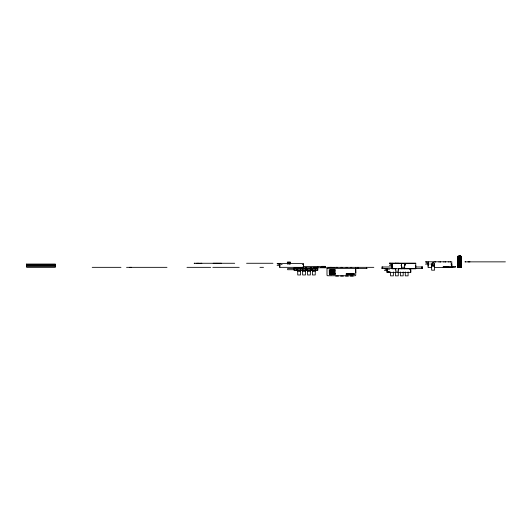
<?xml version="1.0" encoding="UTF-8"?>
<svg xmlns="http://www.w3.org/2000/svg" width="532" height="532" viewBox="0 0 532 532"><rect width="100%" height="100%" fill="white"/><g stroke="black" fill="none" stroke-linecap="round" stroke-linejoin="round"><path stroke-width="0.8" d="M277.797 263.393L277.797 264.244L280.357 264.244M277.092 263.393L303.453 263.393L303.453 267.343L279.772 267.343L279.772 263.393M297.727 269.717L297.727 274.958L300.533 274.958L300.533 269.724L300.533 270.449M302.635 269.717L302.635 274.958L305.435 274.958L305.435 269.724L305.435 270.449M307.543 269.717L307.549 274.958L310.349 274.958L310.342 269.724L310.269 270.449M312.45 270.449L312.45 269.717L312.45 274.958L315.25 274.958L315.25 269.724M331.456 272.291L329.255 272.264M333.238 272.291L335.439 272.264M347.276 273.674L347.323 274.519L347.369 273.674M350.196 274.678L350.242 273.834L350.295 274.678M351.778 274.678L351.832 273.834L351.878 274.678M352.177 274.678L351.971 273.661L351.479 273.674L351.479 274.678C353.94 275.503 351.226 273.461 352.975 273.674L352.949 274.692L352.284 274.672M355.748 267.337L355.748 275.017A0.732 0.732 0 0 1 355.017 275.749L327.725 275.749A0.732 0.732 0 0 1 326.994 275.017L326.994 267.337L373.823 267.337M357.81 268.434L357.883 267.337M357.95 268.434L358.009 267.337M358.056 268.434L358.122 267.33M358.162 268.434L358.182 267.337M366.508 268.434L366.508 267.337M381.989 268.434L381.989 266.978M382.721 266.978L382.721 268.434L382.142 268.434M385.082 268.434L385.082 269.292L387.648 269.292M410.744 268.434L410.744 272.384L387.057 272.384L387.057 268.434L387.057 269.292M390.089 263.513L389.384 263.147L415.745 263.147L415.745 268.8L392.064 268.8L392.064 263.147M389.936 263.513L389.936 263.393M390.016 263.393L390.016 263.147M390.089 263.147L390.089 264.244L392.656 264.244M390.561 271.952L390.561 275.849L393.361 275.849L393.361 271.952M395.469 271.952L395.469 275.849L398.269 275.849L398.269 271.952M395.589 263.147L395.569 263.513M395.648 268.653L395.648 271.14L398.594 271.14L398.594 268.653M400.377 271.952L400.377 275.849L403.176 275.849L403.176 271.952M401.6 268.8L401.6 263.393M404.672 268.8L404.672 263.393L404.672 264.244L405.637 264.244L405.637 263.393L405.637 264.244M405.284 271.952L405.284 275.849L408.084 275.849L408.084 271.952M421.504 268.434L421.504 266.978M422.189 268.434L422.189 266.978M422.275 268.434L422.275 266.978M426.132 261.784L426.132 263.027L428.699 263.027M428.107 261.784L428.107 267.583L431.372 267.583M431.632 266.027L431.632 270.17L434.578 270.17L434.578 263.293L431.638 263.293L431.632 266.027L434.578 266.027M434.132 262.223L434.132 261.784M439.046 262.223L439.046 261.784M443.954 262.223L443.954 261.784M448.862 262.223L448.862 261.784M290.113 263.845L290.146 262.223L289.913 263.845M289.541 263.845L289.588 262.223M288.364 263.845L288.437 262.223M290.213 263.845L290.299 262.223M290.253 263.845L290.352 262.223L287.307 262.223L287.646 263.845M289.747 263.845L289.907 262.223M353.481 274.392L353.481 274.259M288.623 263.845L288.829 262.223L289.029 263.845M333.85 270.589L334.023 270.15M459.415 260.467L459.362 255.885L458.883 255.885L458.883 260.467M461.151 256.304L461.231 257.036L457.68 257.036L457.68 256.304L461.231 256.304M461.151 257.448L461.231 258.18L457.68 258.18L457.68 257.448L461.231 257.448M461.151 258.592L461.231 259.323L457.68 259.323L457.68 258.592L461.231 258.592M461.151 259.736L461.231 260.467L457.68 260.467L457.68 259.736L461.231 259.736M461.151 260.886L461.231 261.611L457.68 261.611L457.68 260.886L461.231 260.886M425.434 261.784L451.794 261.784L451.794 267.583L434.644 267.583M468.027 261.857L469.975 261.857M464.968 261.857L505.393 261.857M461.151 262.03L461.231 262.761L457.68 262.761L457.68 262.03L461.231 262.03M465.194 261.857L465.64 261.857M432.529 262.416L433.68 262.416M289.694 262.708L289.694 263.2M194.266 263.267L194.945 263.267M196.607 263.267L199.281 263.267M200.617 263.267L201.854 263.267M213.152 263.26L216.145 263.267M216.265 263.267L217.009 263.267M217.109 263.267L220.195 263.267M220.301 263.267L221.571 263.267M461.151 263.174L461.231 263.905L457.68 263.905L457.68 263.174L461.231 263.174M194.213 263.267L234.698 263.267M246.575 263.267L272.929 263.267M395.19 263.28L398.747 263.28M389.391 263.393L415.745 263.393M425.434 264.125L428.539 264.125M429.783 264.052L430.282 264.052M450.81 264.052L451.562 264.052M431.632 264.364L434.578 264.364M461.151 264.318L461.231 265.049L457.68 265.049L457.68 264.318L461.231 264.318M282.093 264.49L281.288 264.49M302.302 264.49L303.074 264.49M26.6 264.783L55.355 264.783M277.092 265.342L280.111 265.342M389.391 265.342L392.303 265.342M400.948 265.342L401.6 265.342M404.686 265.342L405.317 265.342M431.632 265.415L434.578 265.415M461.151 265.461L461.231 266.193L457.68 266.193L457.68 265.461L461.231 265.461M26.6 265.515L55.355 265.515M321.72 266.352L321.72 267.337L321.707 266.352L325.252 266.352L325.252 267.337M322.798 266.466L324.646 266.466M303.041 266.552L325.584 266.552M26.6 266.612L55.355 266.612M447.498 266.612L451.05 266.612L451.05 267.337L447.498 267.337M461.151 266.612L461.231 267.337L457.68 267.337L457.68 266.612L461.231 266.612M382.043 266.978L392.709 266.978M415.439 266.978L422.474 266.978M404.672 267.244L401.6 267.244L401.6 264.929M92.209 267.337L120.957 267.337M126.556 267.337L166.982 267.337M186.985 267.343L210.665 267.343M212.84 267.337L239.201 267.337M259.955 267.337L263.506 267.337M313.375 267.337L317.803 267.337M320.597 267.337L326.003 267.337M129.615 267.337L131.564 267.337M328.869 267.41L330.339 267.337M331.968 267.41L331.35 267.337M332.168 267.41L334.754 267.41M351.778 267.41L350.954 267.337M325.584 267.769L294.096 267.769L294.096 270.456L317.784 270.456L317.784 266.552M327.047 268.434L367.12 268.434M382.043 268.434L396.087 268.434M398.435 268.434L422.474 268.434M317.784 268.5L287.639 268.5L287.639 269.724L317.784 269.724M388.579 269.531L389.377 269.531M409.587 269.531L410.498 269.531M333.783 270.017L333.783 270.595M384.383 270.389L387.582 270.389M297.727 271.061L300.533 271.061M302.635 271.061L305.435 271.061M307.549 271.061L310.349 271.061M312.45 271.061L315.25 271.061M335.692 276.115L338.492 276.115M340.6 276.115L343.399 276.115M345.507 276.115L348.307 276.115M350.408 276.115L353.215 276.115M287.745 263.845L287.513 262.223L287.546 263.845M287.752 262.223L287.905 263.845M289.222 262.223L289.295 263.845M288.065 262.223L288.118 263.845M461.078 256.304L461.091 257.036M461.091 257.448L461.091 258.18M461.098 258.592L461.091 259.323M461.091 259.736L461.091 260.467M461.084 260.886L461.091 261.611M461.098 262.03L461.091 262.761M461.038 263.174L461.091 263.905M461.058 264.318L461.091 265.049M461.078 265.461L461.091 266.193M461.078 266.612L461.091 267.337M460.925 257.036L460.958 256.304L460.885 257.036M460.925 258.18L460.971 257.448L460.885 258.18M461.018 258.592L460.925 259.323M461.018 259.736L460.998 260.467M460.998 261.611L460.958 260.886L460.812 261.611M461.018 262.03L460.925 262.761M460.925 263.905L460.971 263.174L460.885 263.905M460.998 264.318L460.925 265.049M461.018 265.461L460.925 266.193M461.018 266.612L460.998 267.337M460.912 258.592L460.885 259.323M460.912 259.736L460.812 260.467M460.912 262.03L460.818 262.761M460.912 264.318L460.885 265.049M460.912 265.461L460.885 266.193M460.912 266.612L460.812 267.337M460.699 256.304L460.705 257.036L460.592 256.304M460.699 257.448L460.705 258.18L460.592 257.448M460.699 258.592L460.705 259.323L460.592 258.592M460.699 259.736L460.699 260.467M460.699 260.886L460.699 261.611M460.699 262.03L460.705 262.761L460.592 262.03M460.699 263.174L460.705 263.905L460.592 263.174M460.699 264.318L460.705 265.049L460.592 264.318M460.699 265.461L460.705 266.193L460.592 265.461M460.699 266.612L460.699 267.337M460.592 259.736L460.592 260.467M460.592 260.886L460.592 261.611M460.592 266.612L460.592 267.337M460.479 256.304L460.499 257.036M460.479 257.448L460.499 258.18M460.479 258.592L460.499 259.323M460.473 259.736L460.473 260.467M460.473 260.886L460.473 261.611M460.479 262.03L460.499 262.761M460.479 263.174L460.499 263.905M460.479 264.318L460.499 265.049M460.479 265.461L460.499 266.193M460.473 266.612L460.473 267.337M460.406 259.736L460.393 255.885L459.921 255.885L459.994 267.337M460.393 261.611L460.386 266.612M460.36 255.885L460.353 267.337M460.2 255.885L460.233 267.337M460.074 255.885L460.113 267.337M459.814 256.304L459.867 257.036M459.861 257.448L459.867 258.18M459.907 258.592L459.867 259.323M459.874 259.736L459.874 260.467M459.874 260.886L459.874 261.611M459.861 262.03L459.867 262.761M459.907 263.174L459.867 263.905M459.834 264.318L459.867 265.049M459.814 265.461L459.867 266.193M459.874 266.612L459.874 267.337M459.728 256.304L459.754 257.036M459.734 257.448L459.754 258.18M459.728 258.592L459.754 259.323M459.754 259.736L459.754 260.467M459.754 260.886L459.754 261.611M459.734 262.03L459.754 262.761M459.794 263.174L459.754 263.905M459.728 264.318L459.754 265.049M459.794 265.461L459.754 266.193M459.754 266.612L459.754 267.337M459.675 256.304L459.668 257.036M459.655 257.448L459.621 258.18M459.655 258.592L459.668 259.323M459.641 259.736L459.641 260.467M459.641 260.886L459.641 261.611M459.655 262.03L459.668 262.761M459.655 263.174L459.668 263.905M459.655 264.318L459.621 265.049M459.675 265.461L459.621 266.193M459.641 266.612L459.641 267.337M459.568 256.304L459.555 257.036M459.488 257.448L459.528 258.18M459.568 258.592L459.528 259.323M459.528 259.736L459.528 260.467M459.528 260.886L459.528 261.611M459.568 262.03L459.528 262.761M459.488 263.174L459.528 263.905M459.568 264.318L459.528 265.049M459.568 265.461L459.528 266.193M459.528 266.612L459.528 267.337M459.415 260.886L459.415 267.337M459.342 255.885L459.316 260.467M459.256 260.886L459.316 267.337M459.216 260.467L459.202 255.885L459.123 260.467M459.216 260.886L459.216 267.337M459.036 260.886L459.123 267.337M459.016 255.885L458.956 260.467M458.956 260.886L458.956 267.337M458.817 260.886L458.883 267.337M458.717 259.736L458.764 260.467M458.717 260.886L458.764 261.611M458.717 262.03L458.71 262.761L458.604 262.03M458.717 263.174L458.71 263.905L458.604 263.174M458.717 265.461L458.71 266.193L458.604 265.461M458.717 266.612L458.764 267.337M458.604 259.736L458.684 260.467M458.604 260.886L458.684 261.611M458.604 266.612L458.684 267.337M458.518 257.036L458.518 256.304L458.371 257.036M458.518 258.18L458.518 257.448L458.371 258.18M458.518 259.323L458.518 258.592L458.371 259.323M458.518 262.761L458.518 262.03L458.371 262.761M458.518 263.905L458.518 263.174L458.371 263.905M458.518 265.049L458.518 264.318L458.371 265.049M458.518 266.193L458.518 265.461L458.371 266.193M458.478 259.736L458.478 260.467M458.478 260.886L458.478 261.611M458.478 266.612L458.478 267.337M458.265 257.036L458.285 256.304L458.205 257.036M458.265 258.18L458.285 257.448L458.205 258.18M458.338 258.592L458.265 259.323M458.338 259.736L458.338 260.467M458.338 261.611L458.285 260.886L458.232 261.611M458.265 262.761L458.285 262.03L458.205 262.761M458.265 263.905L458.285 263.174L458.205 263.905M458.265 265.049L458.285 264.318L458.205 265.049M458.265 266.193L458.285 265.461L458.205 266.193M458.338 266.612L458.285 267.337L458.232 266.612M458.232 258.592L458.205 259.323M458.232 259.736L458.232 260.467M458.099 256.304L458.145 257.036M458.099 257.448L458.145 258.18M458.099 258.592L458.145 259.323M458.099 259.736L458.099 260.467M458.099 260.886L458.099 261.611M458.099 262.03L458.145 262.761M458.099 263.174L458.145 263.905M458.099 264.318L458.145 265.049M458.099 265.461L458.145 266.193M458.099 266.612L458.099 267.337M457.892 259.736L457.892 260.467M457.892 260.886L457.892 261.611M457.892 266.612L457.892 267.337M457.706 256.304L457.806 257.036M457.706 257.448L457.806 258.18M457.706 258.592L457.806 259.323M457.706 259.736L457.706 260.467M457.706 260.886L457.706 261.611M457.706 262.03L457.806 262.761M457.706 263.174L457.806 263.905M457.706 264.318L457.806 265.049M457.706 265.461L457.806 266.193M457.706 266.612L457.706 267.337M452.812 266.612L452.739 267.337M452.606 266.612L452.606 267.337M452.36 266.612L452.36 267.337M451.834 266.612L451.834 267.337M451.794 264.125L451.794 266.12M450.398 261.784L450.398 262.223M448.503 266.612L448.423 267.337M448.296 266.612L448.296 267.337M448.05 266.612L448.05 267.337M447.525 266.612L447.512 267.337M446.461 266.612L446.441 267.337M446.095 266.612L446.168 267.337M445.49 261.784L445.49 262.223M444.446 266.612L444.473 267.337M444.2 266.612L444.2 267.337M444.12 266.612L444.12 267.337M443.994 266.612L443.994 267.337M443.748 266.612L443.748 267.337M440.582 261.784L440.582 262.223M435.668 261.784L435.668 262.223M433.301 265.415L433.301 266.027M432.915 265.415L432.915 266.027M432.37 263.293L432.37 264.364M428.107 264.903L428.107 266.12M415.745 265.342L415.745 267.337M410.744 270.389L410.744 272.384M392.064 266.12L392.064 267.337M389.205 271.899L389.264 272.384M389.138 271.899L389.138 272.384M389.012 271.899L388.998 272.384M388.965 271.899L388.892 272.384M388.845 271.899L388.792 272.384M388.673 271.899L388.673 272.384M388.619 271.899L388.619 272.384M388.46 271.899L388.46 272.384M388.34 271.899L388.393 272.384M388.293 271.899L388.207 272.384L388.167 271.899M388.021 271.899L388.094 272.384M387.981 271.899L387.928 272.384M387.795 271.899L387.795 272.384M387.662 271.899L387.662 272.384M387.057 270.389L387.057 272.384M355.748 269.658L355.748 270.748M355.748 271.533L355.748 272.63M355.695 271.533L355.695 272.63M347.11 267.337L346.066 267.41M342.176 267.41L341.032 267.337M337.414 267.337L336.138 267.337M331.157 267.337L330.465 267.337M324.952 266.352L324.972 267.769M324.533 266.466L324.533 266.998M323.157 266.352L323.157 267.337M323.077 267.337L323.05 266.352L323.037 267.337M322.618 266.352L322.698 267.337M322.492 266.352L322.492 267.337M322.246 266.352L322.246 267.337M316.394 267.769L316.394 268.5M315.416 268.5L315.416 267.769L315.283 268.5M315.263 267.769L315.217 268.5M315.104 267.769L315.163 268.5M315.057 267.769L315.037 268.5M314.931 267.769L314.751 268.5L314.678 267.769M314.838 267.769L314.778 268.5M314.033 270.449L314.033 271.061M313.667 270.449L313.667 271.061M311.985 269.724L312.051 270.449M311.479 267.769L311.479 268.5M310.715 269.724L310.715 270.449M310.508 267.769L310.508 268.5M310.356 267.769L310.356 268.5M310.262 267.769L310.262 268.5M309.132 270.449L309.132 271.061M308.766 270.449L308.766 271.061M307.669 269.724L307.669 270.449M306.572 267.769L306.572 268.5M306.578 269.724L306.578 270.449M306.126 269.724L306.126 270.449M305.594 267.769L305.594 268.5M305.448 267.769L305.448 268.5M305.355 267.769L305.355 268.5M304.218 270.449L304.218 271.061M303.852 270.449L303.852 271.061M303.453 265.342L303.453 267.343M302.921 269.724L302.921 270.449M302.469 269.724L302.469 270.449M301.664 267.769L301.664 268.5M300.686 267.769L300.686 268.5M300.533 267.769L300.533 268.5M299.31 270.449L299.31 271.061M298.944 270.449L298.944 271.061M297.069 269.724L297.095 270.449M296.942 269.724L296.942 270.449M296.876 269.724L296.876 270.449M296.464 269.724L296.464 270.449M289.694 262.223L289.694 263.932M288.949 262.708L288.949 263.2M288.829 262.223L288.829 262.708M287.965 262.223L287.965 262.708M279.772 266.12L279.772 267.343M26.6 264.052L26.6 267.337L55.355 267.337L55.355 264.052L26.6 264.052M329.255 272.909L329.561 274.805C329.986 274.273 330.997 272.484 329.261 272.883M329.255 269.757L329.255 271.619L329.567 270.795L330.126 270.795L330.438 271.619L330.438 269.757L330.126 270.509L329.567 270.509L329.255 269.757M329.574 273.169L329.887 273.734L329.574 273.162M330.598 272.883L330.598 274.805L331.456 274.805L330.924 274.505L330.598 272.883M330.818 269.757L330.818 271.619L331.682 271.619L331.123 271.34L331.123 270.788L331.616 270.788L331.123 270.037L331.655 269.757L330.818 269.757M331.569 272.909C330.432 275.357 333.93 275.297 332.779 272.889L332.187 274.552L331.589 272.883M332.547 271.918C332.44 273.328 333.411 271.646 332.547 271.918M332.939 272.883L333.617 274.805L333.983 272.883L332.939 272.883M333.305 269.764L333.305 271.619L333.611 270.828L334.402 271.619L334.276 269.95L333.325 269.757M334.442 269.757L335.107 271.619L335.453 269.757L334.442 269.757M346.97 273.674L347.004 274.605L347.675 274.678L347.675 273.674L346.97 273.674M347.795 273.541L347.848 274.625L348.58 273.661L348.819 274.632L348.314 274.605L347.795 273.541M348.546 273.953L348.593 274.519L348.546 273.953M349.039 273.887C349.65 276.048 349.95 272.404 349.039 273.887M349.896 273.455L349.896 274.678L350.595 274.678L350.561 273.741L349.896 273.455M350.688 274.372L351.373 274.678L351.266 273.714L350.714 273.82L351.067 273.96L350.688 274.372M352.576 273.94L352.623 274.386L352.576 273.94M353.075 274.02C353.388 276.022 354.246 272.717 353.075 274.02M353.873 273.674L354.172 274.678L354.352 273.661L353.873 273.674M332.267 272.258L331.882 272.337L332.267 272.258M335.087 273.621C334.941 276.421 333.857 272.065 335.087 273.621M335.433 273.701C334.249 277.318 333.717 270.695 335.433 273.701M331.702 272.258C332.553 273.435 332.507 271.027 331.709 272.224M346.478 274.459L346.132 274.678L346.292 273.455L346.751 273.455L346.931 274.678L346.478 274.459M346.538 273.727L346.472 274.239L346.538 273.727M332.44 270.05L332.234 270.981L332.646 270.981L332.447 270.05M332.194 271.227L331.782 271.619L332.247 269.757L332.653 269.757L333.105 271.619L332.194 271.227M446.754 266.612L443.196 266.612L443.209 267.337L446.754 267.337L446.754 266.612M455.365 266.612L451.814 266.612L451.821 267.337L455.365 267.337L455.365 266.612M458.71 257.036L458.717 256.304L458.677 257.036M458.71 258.18L458.717 257.448L458.677 258.18M458.71 259.323L458.717 258.592L458.677 259.323M458.71 265.049L458.717 264.318L458.677 265.049M457.946 257.036L457.946 256.304L457.892 257.036M457.946 258.18L457.946 257.448L457.892 258.18M457.946 259.323L457.946 258.592L457.892 259.323M457.946 262.761L457.946 262.03L457.892 262.761M457.946 263.905L457.946 263.174L457.892 263.905M457.946 265.049L457.946 264.318L457.892 265.049M457.946 266.193L457.946 265.461L457.892 266.193M312.204 270.449L312.204 269.724L312.178 270.449"/></g></svg>
